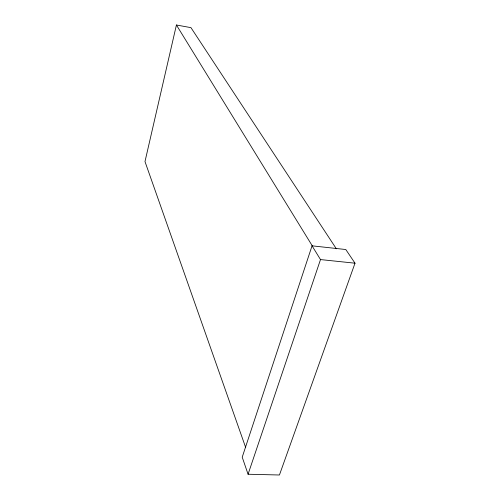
<?xml version="1.0" encoding="UTF-8"?>
<svg xmlns="http://www.w3.org/2000/svg" width="500" height="500" viewBox="0 0 500 500"><rect width="100%" height="100%" fill="white"/><g stroke="black" fill="none" stroke-linecap="round" stroke-linejoin="round"><path stroke-width="0.75" d="M336.362 248.812L190.956 27.65L176.419 25L144.987 161.581L245.719 447.656M312.044 245.825L242.219 457.181L248.069 474.244L279.438 475L355.012 263.194L345.794 249.525L312.044 245.825L320.5 259.575L248.069 474.244M320.5 259.575L355.012 263.194M176.419 25L312.456 246.137"/></g></svg>
